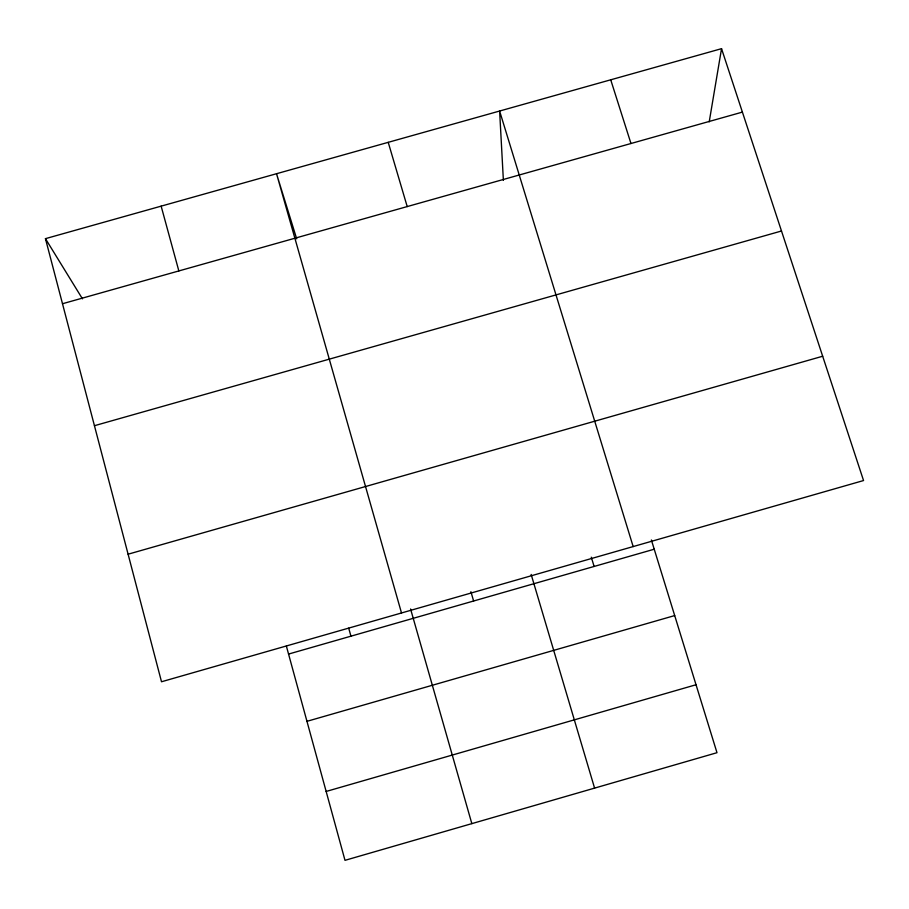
<?xml version="1.0" encoding="UTF-8"?>
<svg xmlns="http://www.w3.org/2000/svg" width="909" height="909" viewBox="0 0 909 909"><rect width="100%" height="100%" fill="white"/><g stroke="black" fill="none" stroke-linecap="round" stroke-linejoin="round"><path stroke-width="1.36" d="M709.213 121.874L721.541 48.666L45.45 238.658L161.507 681.761L863.55 480.543L721.541 48.666M306.958 721.326L674.694 615.575M326.149 791.455L696.021 684.75M288.551 654.071L654.23 549.218M94.445 425.707L781.501 231M128.101 554.206L822.679 356.237M62.494 303.731L742.403 112.102M45.45 238.658L82.458 298.845M610.723 79.81L630.971 143.508M651.378 539.969L716.985 752.697L345 860.334L286.358 646.038M296.686 238.84L276.529 173.721L401.505 612.973M633.164 546.582L499.62 111.034L503.381 180.391M591.304 557.194L594.111 566.455M531.151 574.431L594.588 788.114M388.223 142.338L407.209 206.582M470.907 591.702L473.612 601.008M410.573 608.985L471.839 823.634M348.704 628.164L350.942 636.186M161.143 206.15L178.846 270.939"/></g></svg>
